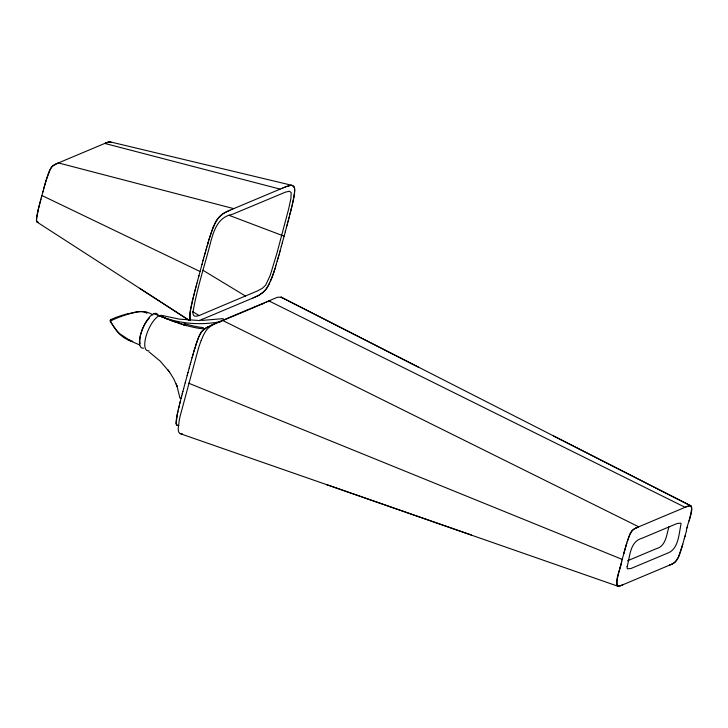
<?xml version="1.0" encoding="UTF-8"?>
<svg xmlns="http://www.w3.org/2000/svg" width="728" height="728" viewBox="0 0 728 728"><rect width="100%" height="100%" fill="white"/><g stroke="black" fill="none" stroke-linecap="round" stroke-linejoin="round"><path stroke-width="1.09" d="M616.753 582.8L616.716 584.111A7.007 2.584 -66.9 0 0 617.244 585.885L620.365 585.767M691.536 509.063L691.591 508.335A7.899 2.912 -66.9 0 0 691.509 506.852L691.464 506.679A5.733 2.111 -66.9 0 0 691.227 506.133L689.78 505.66A30.703 11.32 -66.9 0 0 688.552 505.951L687.268 506.415M191.755 303.858A80.226 29.584 -66.9 0 0 190.399 310.51L189.69 317.344M189.853 314.269L190.317 320.666A15.561 5.742 -66.9 0 1 190.035 319.965A14.205 5.242 -66.9 0 1 189.781 318.7L189.69 317.526M294.494 192.938L294.649 189.699M189.899 313.895L190.236 311.511M294.412 193.666L294.258 194.795A53.417 19.701 -66.9 0 1 293.393 199.572L292.738 202.675M190.308 311.102L192.21 301.838M177.395 413.677L176.131 423.55L176.968 425.334L178.76 425.662L176.595 424.952A8.017 2.958 -66.9 0 1 176.322 424.388L176.194 423.914A10.028 3.695 -66.9 0 1 176.076 422.458L176.222 420.429A43.371 15.998 -66.9 0 1 177.141 414.987L177.969 411.056M690.726 513.913L689.826 517.872M177.45 413.413L177.705 412.212M617.717 577.077L617.644 577.395A30.958 11.421 -66.9 0 0 616.743 582.555M617.781 576.767L618.363 574.237M177.796 411.811L178.369 409.273M292.638 203.103L292.447 203.958M191.828 303.503L191.946 302.994M37.747 211.657L37.447 213.004A36.882 13.604 -66.9 0 0 36.582 217.59L36.573 221.339L38.229 222.358L36.855 221.894L36.4 219.947L38.475 208.599M292.156 205.241L292.865 202.066A75.475 27.837 -66.9 0 0 293.939 196.778C294.121 193.411 296.478 186.959 292.037 185.349L109.71 141.751M37.82 211.32L38.056 210.301M292.328 204.459L291.337 208.672M192.183 301.965L192.374 301.155M178.342 409.4L178.942 406.87M192.301 301.456L194.74 291.573M192.419 300.937L192.692 299.809M178.624 408.19L178.824 407.38M291.901 206.288L290.39 212.485M38.138 209.964L40.941 199.117M618.436 573.91L619.555 569.423M192.856 299.117L193.02 298.435M178.915 406.97L179.234 405.651M689.762 518.154L689.407 519.592M193.184 297.752L193.357 297.06M179.215 405.751L179.716 403.721M291.273 208.936L290.572 211.73M38.557 208.263L38.812 207.234M179.689 403.822L179.843 403.212M193.694 295.695L193.866 295.004M179.816 403.312L180.025 402.493M689.334 519.874L689.052 521.02M194.039 294.321L194.212 293.639M179.998 402.584L180.307 401.346M290.199 213.24L290.426 212.312M38.893 206.888L39.248 205.514M180.226 401.674L180.544 400.446M289.971 214.141L290.126 213.532M290.281 212.922L288.543 219.629M180.471 400.728L181.108 398.234M669.05 526.562C666.466 534.598 666.056 546.282 656.119 548.766L627.518 560.797M39.339 205.178L39.603 204.14M194.667 291.846L195.095 290.199M194.986 290.599L195.45 288.816M181.063 398.398L181.272 397.615M181.172 397.989L181.49 396.76M289.18 217.19L288.87 218.409M619.719 568.777L619.974 567.813M195.313 289.353L195.959 286.859M195.632 288.124L196.36 285.367M181.436 396.988L181.709 395.941M181.6 396.36L182.255 393.848M40.058 202.42L39.785 203.449M182.246 393.884L182.419 393.22M288.224 220.857L287.706 222.832M288.024 221.612L288.67 219.173M620.056 567.485L620.484 565.874M40.24 201.729L43.489 189.671M196.287 285.613L196.951 283.119M182.355 393.475L182.928 391.318M287.378 224.06L287.742 222.686M197.643 280.526L196.906 283.292M182.901 391.418L183.665 388.534M287.251 224.524L286.432 227.591M287.05 225.28L287.414 223.915M620.656 565.228L620.911 564.255M621.73 561.197C621.148 568.741 614.059 579.606 618.09 586.24A15.652 5.769 -66.9 0 0 618.663 586.222L618.964 586.177A38.557 14.223 -66.9 0 0 620.211 585.822L622.458 584.939M687.232 527.946L687.623 526.499M197.634 280.58L198.944 275.675M183.602 388.788L185.212 382.773M285.285 231.886L285.449 231.267M286.641 226.817L282.437 242.415M621.002 563.927L621.257 562.953M686.477 530.776C685.694 526.153 699.308 500.527 685.676 507.061M41.35 197.579L41.532 196.888M202.056 264.155L198.78 276.294M185.176 382.91L187.223 375.348M187.132 375.657L187.997 372.463M282.246 243.106L282.5 242.178M621.612 561.661L622.222 559.395L188.597 383.156M622.131 559.714L623.951 553.007M686.613 530.266L681.881 547.292M42.816 192.137L42.988 191.519M201.929 264.619L203.057 260.469M187.897 372.836L189.234 367.922M281.308 246.574L281.499 245.882M282.291 242.943L280.034 251.196M684.83 536.855L685.084 535.935M43.371 190.117L46.401 179.488M203.23 259.851L203.731 258.012M202.976 260.779L203.33 259.496M189.216 367.986L190.308 364.018M623.687 553.999L625.834 546.319M684.329 538.693L684.584 537.774M43.998 187.824L43.744 188.752M203.676 258.213L204.386 255.655M624.033 552.716L624.433 551.26M44.171 187.214L44.508 185.977M204.24 256.165L204.759 254.318M190.263 364.2L190.463 363.454M190.372 363.791L190.782 362.326M279.588 252.825L280.162 250.741M624.515 550.969L624.842 549.813M204.923 253.699L205.305 252.352M204.686 254.554L204.996 253.453M190.718 362.553L191.564 359.514M279.17 254.299L279.689 252.452M205.442 251.852L205.969 250.004M205.269 252.47L205.614 251.251M279.197 254.218L274.884 268.914M44.681 185.367L45.036 184.129M191.528 359.65L192.119 357.575M278.669 256.101L278.833 255.501M625.006 549.231L625.334 548.066M205.924 250.15L206.315 248.767M192.046 357.821L192.238 357.166M278.333 257.293L278.496 256.693M45.118 183.82L45.564 182.273M206.497 248.148L206.67 247.529M206.242 249.049L206.87 246.838M192.201 357.257L192.592 355.919M277.987 258.495L278.16 257.894M625.416 547.775L626.262 544.853M192.529 356.138L192.711 355.501M192.692 355.573L192.847 355.009M277.495 260.224L277.659 259.641M682.782 544.207L678.46 557.12L674.656 562.516M206.852 246.91L207.389 245.054M192.829 355.082L193.075 354.254M277.204 261.197L277.414 260.497M193.011 354.454L193.339 353.335M625.916 546.018L626.799 543.097M45.655 181.964L45.928 181.035M207.535 244.572L207.698 244.007M207.362 245.136L208.126 242.579M193.311 353.417L193.557 352.589M207.753 243.816L207.935 243.198M193.502 352.78L194.176 350.505M193.83 351.67L193.994 351.105M276.322 264.182L276.485 263.645M46.019 180.726L50.496 168.668A6.588 2.43 -66.9 0 1 52.207 166.393L53.226 165.511A29.502 10.884 -66.9 0 1 55 164.455L55.474 164.209M208.035 242.879L208.526 241.241M626.353 544.562L627.627 540.44M208.199 242.306L208.363 241.778M194.167 350.55L194.331 349.995M208.499 241.332L209.682 237.483M194.303 350.086L194.494 349.449M681.79 547.602L681.408 548.83M194.431 349.668L194.685 348.83M275.83 265.82L275.502 266.912M208.854 240.167L209.518 238.029M194.667 348.894L194.831 348.348M46.492 179.179L46.874 177.932M194.813 348.412L195.004 347.802M194.94 347.993L195.523 346.146M681.317 549.14L680.726 551.005A27.418 10.11 -66.9 0 1 678.323 557.539L677.377 559.286A6.952 2.566 -66.9 0 1 675.684 561.597L672.508 563.827M274.911 268.805L273.728 272.49M209.646 237.592L210.21 235.854A60.979 22.486 -66.9 0 1 212.285 229.802L213.031 227.864M195.468 346.319L196.214 343.98M627.254 541.623L630.075 533.961L632.241 530.557M46.974 177.614L47.275 176.677A27.637 10.192 -66.9 0 1 49.559 170.425L52.361 166.23L57.021 163.509M195.595 345.9L195.868 345.063M195.95 344.79L196.305 343.716M196.278 343.807L198.871 336.654M201.174 340.504L202.875 336.4A17.226 6.352 -66.9 0 1 203.703 334.698L204.586 333.069A14.678 5.415 -66.9 0 1 208.135 328.219L212.576 324.734A76.831 28.337 -66.9 0 1 214.078 323.914L276.713 297.579A76.686 28.283 -66.9 0 1 278.096 297.179L281.554 297.333A14.687 5.415 -66.9 0 1 282.428 298.234M271.344 279.124L271.517 278.697A53.126 19.592 -66.9 0 0 273.719 272.49M228.865 210.711L225.862 212.121A86.55 31.914 -66.9 0 0 224.561 212.804C217.508 216.48 214.25 224.242 211.73 231.34A75.53 27.855 -66.9 0 0 209.855 236.973M271.262 279.343L270.479 281.254M198.698 337.073L198.535 337.492A44.417 16.38 -66.9 0 0 196.423 343.379M213.14 227.582L215.361 222.704A14.36 5.296 -66.9 0 1 218.7 217.599L222.586 214.032M198.817 336.791L201.483 331.841L205.005 328.601A49.377 18.209 -66.9 0 1 206.515 327.7L208.263 326.799M198.99 336.382L199.263 335.763M269.769 282.828L266.53 288.543L262.872 292.601M262.553 292.865L259.332 295.013A87.133 32.132 -66.9 0 1 258.04 295.695L251.833 298.48M222.713 213.941L223.451 213.459M110.21 321.212L110.492 321.057A33.706 10.52 -16.8 0 1 127.473 314.369M635.207 528.382L635.808 528.082M207.798 327.027L205.278 328.419A26.254 9.682 -66.9 0 0 203.431 329.748L201.802 331.431A7.762 2.866 -66.9 0 0 201.338 332.041A8.809 3.249 -66.9 0 0 199.618 335.007M208.008 326.927L208.681 326.599M208.426 326.717L211.138 325.489M672.099 564.027L670.097 564.91M55.628 164.137L58.413 162.926L233.743 208.627M208.845 326.526L209.664 326.153M635.954 528.009L638.138 527.054M228.183 211.02L225.689 212.203A70.634 26.044 -66.9 0 0 223.451 213.45M228.81 210.729L232.296 209.236M229.12 210.592L230.048 210.192M210.783 325.644L211.557 325.316M211.347 325.398L211.966 325.134M211.839 325.189L212.585 324.87M57.175 163.445L57.794 163.181M253.235 297.879L257.721 295.859A97.479 35.945 -66.9 0 0 259.214 295.077L264.491 291.064A15.434 5.688 -66.9 0 0 267.604 286.923A14.205 5.242 -66.9 0 0 268.332 285.667L272.527 275.976A80.435 29.657 -66.9 0 0 274.875 268.914M212.176 325.043L213.004 324.697M212.822 324.77L241.041 312.904M58.104 163.054L105.242 143.234M232.205 209.273L282.573 188.097M252.188 298.325L202.184 319.355M241.359 312.767L242.333 312.358M243.106 312.039L249.285 309.436M250.059 309.109L251.024 308.708M251.988 308.299L261.652 304.231M262.144 304.031L262.835 303.74M638.283 526.99L685.53 507.125M669.796 565.037L622.622 584.866M669.487 565.165L672.563 563.8A29.029 10.702 -66.9 0 0 674.656 562.553M105.396 143.17L108.126 142.097A29.721 10.966 -66.9 0 1 109.719 141.733M262.635 303.822L263.236 303.567M623.113 584.666L620.529 585.712M201.611 319.592L202.339 319.292M282.491 188.133L286.932 186.368M201.993 319.428L199.645 320.402M264.109 303.203L264.419 303.076M283.438 187.742L283.911 187.551M284.102 187.469L285.331 186.978M265.802 302.511L266.584 302.193M199.918 320.284L198.972 320.666M687.132 506.47L685.094 507.307L268.641 300.764M267.758 301.738L268.332 301.529M286.541 186.514L291.209 185.303L293.548 186.122A14.351 5.296 -66.9 0 1 294.631 189.371M287.642 186.122L288.051 185.986A73.637 27.154 -66.9 0 1 289.808 185.485M269.769 301.037L270.397 300.855M270.024 300.964L270.27 300.892A39.075 14.405 -66.9 0 1 270.452 300.864M127.473 314.35C135.663 312.139 145.163 309.218 152.78 315.033M289.99 185.458L291.992 185.34M223.196 318.627L201.811 320.429M182.4 433.861L180.216 433.661L178.833 432.277A13.996 5.16 -66.9 0 1 178.478 431.258L178.269 430.002A17.044 6.288 -66.9 0 1 178.214 428.546L179.252 420.42A84.53 31.168 -66.9 0 1 180.162 416.043L198.507 348.193A62.763 23.141 -66.9 0 1 201.156 340.504M198.125 320.438L179.561 319.164L161.652 315.415M132.724 341.277C122.295 339.366 114.942 330.093 110.492 321.057A1.274 0.628 65.1 0 1 110.774 319.637A33.907 10.283 -14.5 0 1 127.345 313.868C133.151 313.058 140.286 309.746 145.855 312.712M110.101 141.769L110.465 141.878A6.588 2.43 -66.9 0 1 111.02 142.433M280.116 189.125L104.787 143.425L109.582 141.76L111.084 142.579M129.957 340.012L128.756 339.594M166.548 318.7L182.728 324.433A85.695 18.837 28.2 0 0 186.413 325.525M178.888 323.205L180.18 323.632M180.216 433.661L471.507 535.071M326.69 484.639L617.581 586.113M176.24 322.304L170.771 320.329M153.79 313.695L159.296 315.724A86.113 18.928 28.2 0 0 205.241 328.874M228.901 215.261L284.12 236.181M128.356 339.43L119.965 333.888M128.183 340.022L139.876 345.008M145.828 312.066L146.892 313.44M41.905 195.504L200.064 271.517M222.268 320.265L638.72 526.808L634.27 528.901L631.758 531.121A5.733 2.111 -66.9 0 0 631.103 532.068L630.648 532.851A8.063 2.976 -66.9 0 0 630.075 533.97L629.32 535.717A30.294 11.175 -66.9 0 0 627.736 540.149M553.744 436.118L691.054 505.942L280.908 297.06L418.291 367.103M202.848 270.197L245.6 296.114M192.319 311.429L199.217 315.615M37.001 222.049L189.262 320.347M139.603 288.279L189.171 320.429M148.985 351.833L160.269 361.179L169.569 372.099L167.777 369.642M119.547 333.497L117.144 331.067M116.762 330.639L111.284 322.977M169.451 371.935L173.81 379.006L177.113 386.341L176.131 383.874M111.038 322.54L110.347 321.221M177.013 386.077L179.962 398.189M140.195 343.589A16.316 6.015 -66.9 0 1 149.286 318.191M110.31 320.648A1.274 0.773 89.6 0 1 110.774 319.637M691.564 509.045A28.51 10.52 -66.9 0 1 690.763 513.65M632.259 530.394A20.43 7.535 -66.9 0 1 635.189 528.473M148.912 350.75A19.046 7.025 -66.9 0 1 147.93 330.867A19.046 7.025 -66.9 0 1 163.118 316.325M220.711 321.658A86.086 65.82 -5 0 1 159.296 315.724M166.685 318.746A85.695 18.837 28.2 0 1 159.432 315.77M186.605 325.68A85.358 17.918 27.7 0 1 182.919 324.597M203.33 327.618A86.104 17.982 27.5 0 1 183.966 323.441M143.571 348.139A18.728 6.907 -66.9 0 1 143.025 327.6A18.728 6.907 -66.9 0 1 158.058 315.06M193.029 312.084C192.01 320.22 202.12 314.059 205.642 312.776L257.339 290.982L262.308 288.334L265.656 285.176L270.261 275.284L277.113 252.525L288.697 208.772L290.9 198.435L291.209 192.656L289.498 191.218L285.458 192.128L232.177 214.414C216.471 217.244 212.885 233.624 209.473 246.674C203.794 268.404 196.669 289.89 193.029 312.084M627.145 566.593L627.154 568.004A4.823 1.784 -66.9 0 0 627.49 568.85L631.103 568.45L666.975 553.398C678.815 549.449 678.705 534.134 681.053 523.969A4.823 1.784 -66.9 0 0 680.716 523.123L677.104 523.523L642.069 538.229C629.775 541.477 630.029 556.592 627.145 566.593"/></g></svg>
